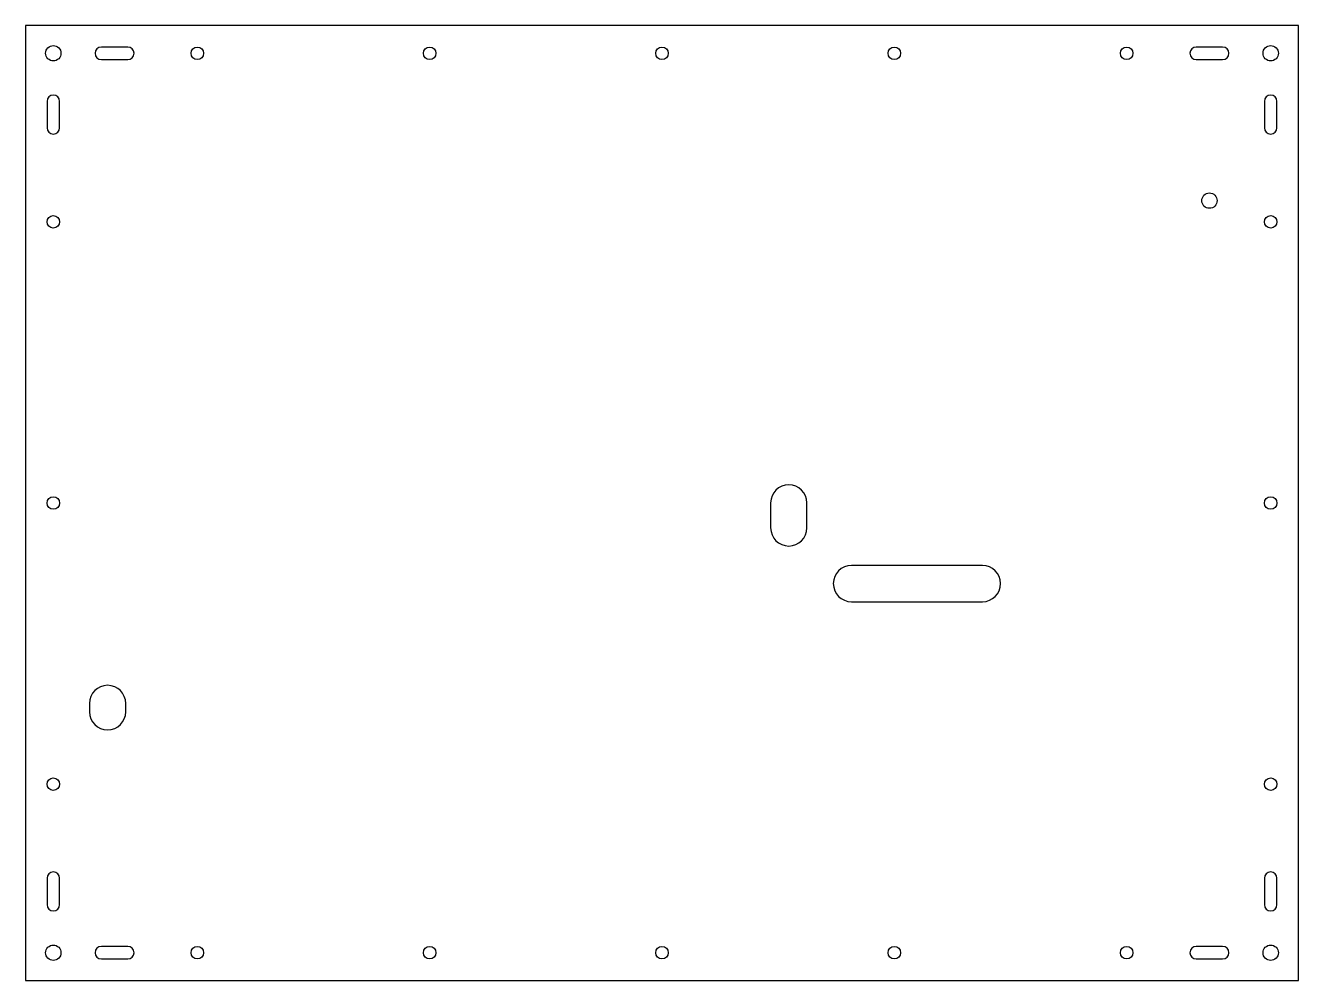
# Model space of a CAD drawing. Header units: millimetres. Extents: x 0 to 457, y 0 to 343.
import ezdxf

# ---------------------------------------------------------------- set-up
doc = ezdxf.new("R2010")
doc.units = ezdxf.units.MM

msp = doc.modelspace()

# ---------------------------------------------------------------- linework, layer by layer
at = {"layer": 'CUT'}
msp.add_lwpolyline([(0, 0), (457, 0), (457, 342.9), (0, 342.9)], close=True, dxfattribs=at)
for points in [[(27.25, 330.65), (36.75, 330.65, 1), (36.75, 335.15), (27.25, 335.15, 1)], [(420.25, 330.65), (429.75, 330.65, 1), (429.75, 335.15), (420.25, 335.15, 1)], [(12.25, 306.15), (12.25, 315.65, 1), (7.75, 315.65), (7.75, 306.15, 1)], [(449.25, 306.15), (449.25, 315.65, 1), (444.75, 315.65), (444.75, 306.15, 1)], [(280.5, 162.5), (280.5, 171.5, 1), (267.5, 171.5), (267.5, 162.5, 1)], [(296.5, 136), (343.5, 136, 1), (343.5, 149), (296.5, 149, 1)], [(36, 96.5), (36, 99.5, 1), (23, 99.5), (23, 96.5, 1)], [(12.25, 27.25), (12.25, 36.75, 1), (7.75, 36.75), (7.75, 27.25, 1)], [(449.25, 27.25), (449.25, 36.75, 1), (444.75, 36.75), (444.75, 27.25, 1)], [(27.25, 7.75), (36.75, 7.75, 1), (36.75, 12.25), (27.25, 12.25, 1)], [(420.25, 7.75), (429.75, 7.75, 1), (429.75, 12.25), (420.25, 12.25, 1)]]:
    msp.add_lwpolyline(points, format="xyb", close=True, dxfattribs=at)
for centre, radius in [((10, 332.9), 2.75), ((61.7, 332.9), 2.25), ((145.1, 332.9), 2.25), ((228.5, 332.9), 2.25), ((311.9, 332.9), 2.25), ((395.3, 332.9), 2.25), ((447, 332.9), 2.75), ((425, 280), 2.75), ((10, 272.4167), 2.25), ((447, 272.4167), 2.25), ((10, 171.45), 2.25), ((447, 171.45), 2.25), ((10, 70.4833), 2.25), ((447, 70.4833), 2.25), ((10, 10), 2.75), ((61.7, 10), 2.25), ((145.1, 10), 2.25), ((228.5, 10), 2.25), ((311.9, 10), 2.25), ((395.3, 10), 2.25), ((447, 10), 2.75)]:
    msp.add_circle(centre, radius, dxfattribs=at)

doc.saveas('drawing.dxf')
